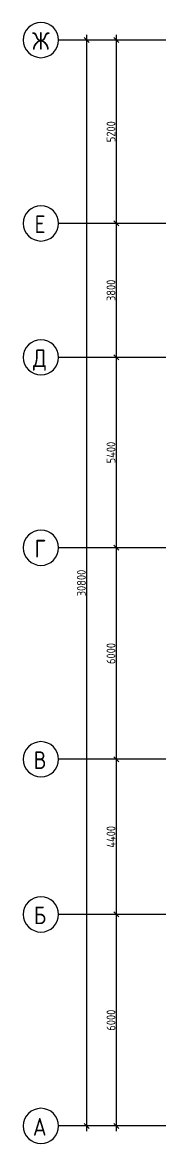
# Model space of a CAD drawing. Header units: millimetres. Extents: x -56773 to 221258, y -262288 to 26541.
# Drawn here: x -26253 to -22398, y -206123 to -174323 of the extents above; entities that cross this region are included whole.
import ezdxf

# ---------------------------------------------------------------- set-up
doc = ezdxf.new("R2010")
doc.units = ezdxf.units.MM
doc.linetypes.add('ADSK_Линия сетки', pattern=[25, 20, -2.5, 0, -2.5])
doc.layers.add('Оси', color=7, linetype='Continuous', lineweight=9)
doc.layers.add('Размеры', color=7, linetype='Continuous', lineweight=9)
doc.styles.add('GOST Common', font='', dxfattribs={"width": 0.9, "height": 500})
doc.styles.add('GOST Common_2', font='', dxfattribs={"width": 0.9, "height": 250})
doc.styles.get('GOST Common').set_extended_font_data('GOST Common')
doc.styles.get('GOST Common_2').set_extended_font_data('GOST Common')
doc.dimstyles.new('ADSK_Основной_2_5_мм', dxfattribs={"dimscale": 304.8, "dimtxt": 251.428749, "dimasz": 0.463911, "dimexe": 0.492126, "dimexo": 0.984252, "dimgap": 0.098425, "dimtad": 1, "dimrnd": 0.01, "dimdsep": 46, "dimtxsty": 'GOST Common_2', "dimblk1": 'OBLIQUE', "dimblk2": 'OBLIQUE', "dimsah": 1, "dimcen": 0.09, "dimdle": 0.492126, "dimazin": 2, "dimtfac": 1, "dimtdec": 4, "dimtix": 1, "dimtmove": 0, "dimatfit": 3, "dimfxl": 1, "dimtvp": 1, "dimtolj": 1, "dimtzin": 0, "dimlwd": 20, "dimlwe": 20, "dimarcsym": 2})

# ---------------------------------------------------------------- blocks, each defined once
blk = doc.blocks.new('Ось сетки - Круг_Ø10 мм-8259-Кладочный план 4-го этажа')
at = {"layer": 'Оси', "lineweight": 20}
for start, end in [(360, 180), (180, 360)]:
    blk.add_arc((0, 0), 5, start, end, dxfattribs=at)
blk = doc.blocks.new('_Oblique')
at = {"color": 0, "linetype": 'ByBlock', "lineweight": -2}
blk.add_line((-0.5, -0.5), (0.5, 0.5), dxfattribs=at)
blk = doc.blocks.new('*D5862')
at = {"layer": 'Defpoints', "color": 0, "lineweight": 25, "transparency": 16777216}
for p in [(-23690, -199623), (-23590, -199623), (-23690, -205623)]:
    blk.add_point(p, dxfattribs=at)
at = {"layer": 'Размеры', "color": 0, "lineweight": 20, "transparency": 16777216}
for p, q in [((-23590, -205773), (-23590, -199473)), ((-23390, -199623), (-23440, -199623)), ((-23390, -205623), (-23440, -205623))]:
    blk.add_line(p, q, dxfattribs=at)
at = {"layer": 'Размеры', "color": 0, "lineweight": 20, "transparency": 16777216, "xscale": 141.4, "yscale": 141.4, "zscale": 141.4}
for p, rotation in [((-23590, -199623), 90), ((-23590, -205623), 270)]:
    blk.add_blockref('_Oblique', p, dxfattribs=dict(at, rotation=rotation))
at = {"layer": 'Размеры', "color": 0, "lineweight": 9, "transparency": 16777216, "insert": (-23745, -202623), "char_height": 250, "width": 756.84, "attachment_point": 5, "rotation": 90, "style": 'GOST Common_2'}
blk.add_mtext('\\A1;6000', dxfattribs=at)
blk = doc.blocks.new('*D5863')
at = {"layer": 'Defpoints', "color": 0, "lineweight": 25, "transparency": 16777216}
for p in [(-23690, -195223), (-23590, -195223), (-23690, -199623)]:
    blk.add_point(p, dxfattribs=at)
at = {"layer": 'Размеры', "color": 0, "lineweight": 20, "transparency": 16777216}
for p, q in [((-23590, -199773), (-23590, -195073)), ((-23390, -195223), (-23440, -195223)), ((-23390, -199623), (-23440, -199623))]:
    blk.add_line(p, q, dxfattribs=at)
at = {"layer": 'Размеры', "color": 0, "lineweight": 20, "transparency": 16777216, "xscale": 141.4, "yscale": 141.4, "zscale": 141.4}
for p, rotation in [((-23590, -195223), 90), ((-23590, -199623), 270)]:
    blk.add_blockref('_Oblique', p, dxfattribs=dict(at, rotation=rotation))
at = {"layer": 'Размеры', "color": 0, "lineweight": 9, "transparency": 16777216, "insert": (-23745, -197423), "char_height": 250, "width": 807.98, "attachment_point": 5, "rotation": 90, "style": 'GOST Common_2'}
blk.add_mtext('\\A1;4400', dxfattribs=at)
blk = doc.blocks.new('*D5864')
at = {"layer": 'Defpoints', "color": 0, "lineweight": 25, "transparency": 16777216}
for p in [(-23690, -189223), (-23590, -189223), (-23690, -195223)]:
    blk.add_point(p, dxfattribs=at)
at = {"layer": 'Размеры', "color": 0, "lineweight": 20, "transparency": 16777216}
for p, q in [((-23590, -195373), (-23590, -189073)), ((-23390, -189223), (-23440, -189223)), ((-23390, -195223), (-23440, -195223))]:
    blk.add_line(p, q, dxfattribs=at)
at = {"layer": 'Размеры', "color": 0, "lineweight": 20, "transparency": 16777216, "xscale": 141.4, "yscale": 141.4, "zscale": 141.4}
for p, rotation in [((-23590, -189223), 90), ((-23590, -195223), 270)]:
    blk.add_blockref('_Oblique', p, dxfattribs=dict(at, rotation=rotation))
at = {"layer": 'Размеры', "color": 0, "lineweight": 9, "transparency": 16777216, "insert": (-23745, -192223), "char_height": 250, "width": 756.84, "attachment_point": 5, "rotation": 90, "style": 'GOST Common_2'}
blk.add_mtext('\\A1;6000', dxfattribs=at)
blk = doc.blocks.new('*D5865')
at = {"layer": 'Defpoints', "color": 0, "lineweight": 25, "transparency": 16777216}
for p in [(-23690, -183823), (-23590, -183823), (-23690, -189223)]:
    blk.add_point(p, dxfattribs=at)
at = {"layer": 'Размеры', "color": 0, "lineweight": 20, "transparency": 16777216}
for p, q in [((-23590, -189373), (-23590, -183673)), ((-23390, -183823), (-23440, -183823)), ((-23390, -189223), (-23440, -189223))]:
    blk.add_line(p, q, dxfattribs=at)
at = {"layer": 'Размеры', "color": 0, "lineweight": 20, "transparency": 16777216, "xscale": 141.4, "yscale": 141.4, "zscale": 141.4}
for p, rotation in [((-23590, -183823), 90), ((-23590, -189223), 270)]:
    blk.add_blockref('_Oblique', p, dxfattribs=dict(at, rotation=rotation))
at = {"layer": 'Размеры', "color": 0, "lineweight": 9, "transparency": 16777216, "insert": (-23745, -186523), "char_height": 250, "width": 782.41, "attachment_point": 5, "rotation": 90, "style": 'GOST Common_2'}
blk.add_mtext('\\A1;5400', dxfattribs=at)
blk = doc.blocks.new('*D5866')
at = {"layer": 'Defpoints', "color": 0, "lineweight": 25, "transparency": 16777216}
for p in [(-23690, -180023), (-23590, -180023), (-23690, -183823)]:
    blk.add_point(p, dxfattribs=at)
at = {"layer": 'Размеры', "color": 0, "lineweight": 20, "transparency": 16777216}
for p, q in [((-23590, -183973), (-23590, -179873)), ((-23390, -180023), (-23440, -180023)), ((-23390, -183823), (-23440, -183823))]:
    blk.add_line(p, q, dxfattribs=at)
at = {"layer": 'Размеры', "color": 0, "lineweight": 20, "transparency": 16777216, "xscale": 141.4, "yscale": 141.4, "zscale": 141.4}
for p, rotation in [((-23590, -180023), 90), ((-23590, -183823), 270)]:
    blk.add_blockref('_Oblique', p, dxfattribs=dict(at, rotation=rotation))
at = {"layer": 'Размеры', "color": 0, "lineweight": 9, "transparency": 16777216, "insert": (-23745, -181923), "char_height": 250, "width": 756.84, "attachment_point": 5, "rotation": 90, "style": 'GOST Common_2'}
blk.add_mtext('\\A1;3800', dxfattribs=at)
blk = doc.blocks.new('*D5867')
at = {"layer": 'Defpoints', "color": 0, "lineweight": 25, "transparency": 16777216}
for p in [(-23690, -174823), (-23590, -174823), (-23690, -180023)]:
    blk.add_point(p, dxfattribs=at)
at = {"layer": 'Размеры', "color": 0, "lineweight": 20, "transparency": 16777216}
for p, q in [((-23590, -180173), (-23590, -174673)), ((-23390, -174823), (-23440, -174823)), ((-23390, -180023), (-23440, -180023))]:
    blk.add_line(p, q, dxfattribs=at)
at = {"layer": 'Размеры', "color": 0, "lineweight": 20, "transparency": 16777216, "xscale": 141.4, "yscale": 141.4, "zscale": 141.4}
for p, rotation in [((-23590, -174823), 90), ((-23590, -180023), 270)]:
    blk.add_blockref('_Oblique', p, dxfattribs=dict(at, rotation=rotation))
at = {"layer": 'Размеры', "color": 0, "lineweight": 9, "transparency": 16777216, "insert": (-23745, -177423), "char_height": 250, "width": 756.84, "attachment_point": 5, "rotation": 90, "style": 'GOST Common_2'}
blk.add_mtext('\\A1;5200', dxfattribs=at)
blk = doc.blocks.new('*D5868')
at = {"layer": 'Defpoints', "color": 0, "lineweight": 25, "transparency": 16777216}
for p in [(-24530, -174823), (-24430, -174823), (-24530, -205623)]:
    blk.add_point(p, dxfattribs=at)
at = {"layer": 'Размеры', "color": 0, "lineweight": 20, "transparency": 16777216}
for p, q in [((-24430, -205773), (-24430, -174673)), ((-24230, -174823), (-24280, -174823)), ((-24230, -205623), (-24280, -205623))]:
    blk.add_line(p, q, dxfattribs=at)
at = {"layer": 'Размеры', "color": 0, "lineweight": 20, "transparency": 16777216, "xscale": 141.4, "yscale": 141.4, "zscale": 141.4}
for p, rotation in [((-24430, -174823), 90), ((-24430, -205623), 270)]:
    blk.add_blockref('_Oblique', p, dxfattribs=dict(at, rotation=rotation))
at = {"layer": 'Размеры', "color": 0, "lineweight": 9, "transparency": 16777216, "insert": (-24585, -190223), "char_height": 250, "width": 946.05, "attachment_point": 5, "rotation": 90, "style": 'GOST Common_2'}
blk.add_mtext('\\A1;30800', dxfattribs=at)

msp = doc.modelspace()

# ---------------------------------------------------------------- linework, layer by layer
at = {"layer": 'Оси', "linetype": 'ADSK_Линия сетки', "lineweight": 5}
for p, q in [((-2488.0423, -174823.4914), (-25230.7352, -174823.4914)), ((-2488.0423, -180023.4914), (-25230.7352, -180023.4914)), ((-2488.0423, -183823.4914), (-25230.7352, -183823.4914)), ((62563.3938, -189223.4914), (-25230.7352, -189223.4914)), ((62563.3938, -195223.4914), (-25230.7352, -195223.4914)), ((62563.3938, -199623.4914), (-25230.7352, -199623.4914)), ((62563.3938, -205623.4914), (-25230.7352, -205623.4914))]:
    msp.add_line(p, q, dxfattribs=at)

# ---------------------------------------------------------------- block references
at = {"layer": 'Оси', "lineweight": 20, "xscale": 99.99999999999993, "yscale": 99.99999999999993, "zscale": 99.99999999999993, "rotation": 89.9999999999998}
for p in [(-25730.7352, -174823.4914), (-25730.7352, -180023.4914), (-25730.7352, -183823.4914), (-25730.7352, -189223.4914), (-25730.7352, -195223.4914), (-25730.7352, -199623.4914), (-25730.7352, -205623.4914)]:
    msp.add_blockref('Ось сетки - Круг_Ø10 мм-8259-Кладочный план 4-го этажа', p, dxfattribs=at)

# ---------------------------------------------------------------- texts
at = {"layer": 'Оси', "char_height": 500, "attachment_point": 1, "style": 'GOST Common'}
for s, insert, width in [('\\fGOST Common|b0|i0|c204|p34|;\\W.9;Ж', (-25980.5623, -174598.9325), 555.569437), ('\\fGOST Common|b0|i0|c204|p34|;\\W.9;Е', (-25912.1623, -179798.9325), 389.620125), ('\\fGOST Common|b0|i0|c204|p34|;\\W.9;Д', (-25956.7123, -183598.9325), 497.847937), ('\\fGOST Common|b0|i0|c204|p34|;\\W.9;Г', (-25912.1623, -188998.9325), 389.620125), ('\\fGOST Common|b0|i0|c204|p34|;\\W.9;В', (-25936.0123, -194998.9325), 447.341625), ('\\fGOST Common|b0|i0|c204|p34|;\\W.9;Б', (-25932.8623, -199398.9325), 440.126437), ('\\fGOST Common|b0|i0|c204|p34|;\\W.9;А', (-25956.7123, -205398.9325), 497.847937)]:
    msp.add_mtext(s, dxfattribs=dict(at, insert=insert, width=width))

# ---------------------------------------------------------------- dimensions: what is measured, and where the dimension line sits
at = {"layer": 'Размеры', "lineweight": 9}
for base, p1, p2, override, picture, middle in [((-24429.9613, -174823.4914), (-24529.9462, -205623.4914), (-24529.9462, -174823.4914), {"dimpost": '<>', "dimfxl": 30800}, '*D5868', (-24584.9613, -190223.4914)), ((-23589.9613, -174823.4914), (-23689.9462, -180023.4914), (-23689.9462, -174823.4914), {"dimpost": '<>', "dimfxl": 5200}, '*D5867', (-23744.9613, -177423.4914)), ((-23589.9613, -180023.4914), (-23689.9462, -183823.4914), (-23689.9462, -180023.4914), {"dimpost": '<>', "dimfxl": 3800}, '*D5866', (-23744.9613, -181923.4914)), ((-23589.9613, -183823.4914), (-23689.9462, -189223.4914), (-23689.9462, -183823.4914), {"dimpost": '<>', "dimfxl": 5400}, '*D5865', (-23744.9613, -186523.4914)), ((-23589.9613, -189223.4914), (-23689.9462, -195223.4914), (-23689.9462, -189223.4914), {"dimpost": '<>', "dimfxl": 6000}, '*D5864', (-23744.9613, -192223.4914)), ((-23589.9613, -195223.4914), (-23689.9462, -199623.4914), (-23689.9462, -195223.4914), {"dimpost": '<>', "dimfxl": 4400}, '*D5863', (-23744.9613, -197423.4914)), ((-23589.9613, -199623.4914), (-23689.9462, -205623.4914), (-23689.9462, -199623.4914), {"dimpost": '<>', "dimfxl": 6000}, '*D5862', (-23744.9613, -202623.4914))]:
    dim = msp.add_linear_dim(base=base, p1=p1, p2=p2, angle=90, dimstyle='ADSK_Основной_2_5_мм', override=override, dxfattribs=at)
    dim.commit()
    dim.dimension.update_dxf_attribs({"geometry": picture, "text_midpoint": middle})

doc.saveas('drawing.dxf')
